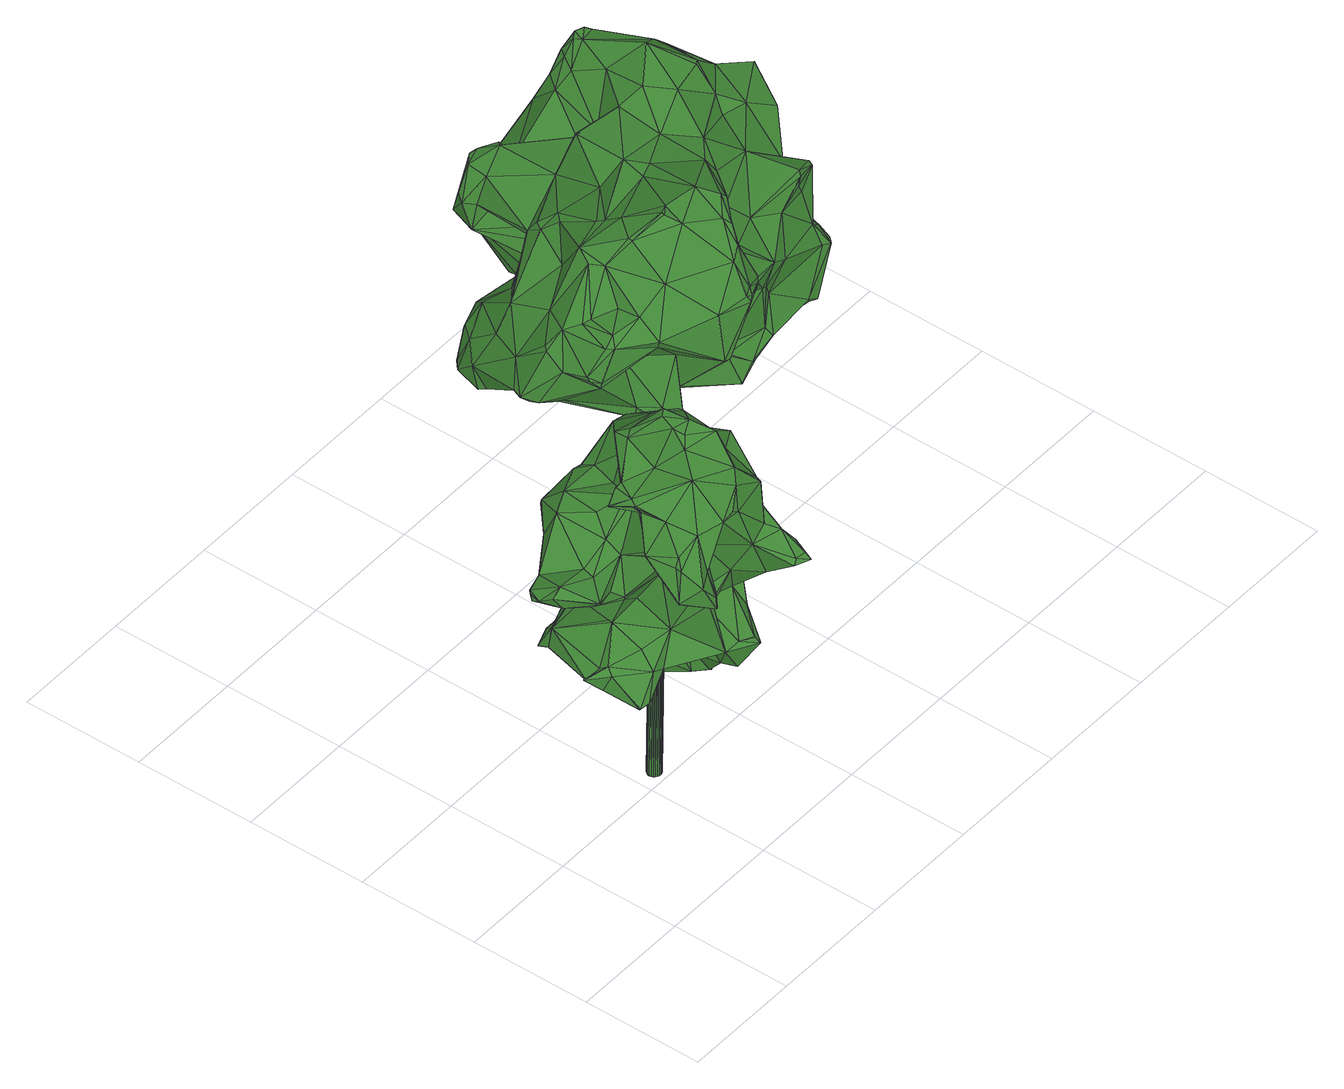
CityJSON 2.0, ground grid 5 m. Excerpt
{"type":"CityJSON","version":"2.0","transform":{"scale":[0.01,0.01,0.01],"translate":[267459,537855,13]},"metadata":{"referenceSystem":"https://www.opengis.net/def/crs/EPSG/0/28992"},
"CityObjects":{
"tree1":{"type":"SolitaryVegetationObject","attributes":{"gtid":169,"crown_width_m":8.45,"crown_median_z":24.24,"crown_r50_m":0.403,"crown_porosity":0.889,"trunk_H_m":10.77,"trunk_DBH_m":0.552,"trunk_radius_m":0.276,"trunk_base_height_m":13.47,"original_gtid":"169"},"geometry":[{"type":"Solid","lod":"3","boundaries":[[[[0,1,2]],[[3,4,5]],[[6,7,8]],[[9,10,11]],[[9,11,12]],[[13,14,15]],[[16,17,18]],[[19,20,21]],[[22,23,24]],[[25,26,27]],[[28,29,16]],[[30,31,32]],[[33,34,35]],[[36,3,37]],[[38,39,40]],[[41,42,43]],[[37,44,45]],[[46,37,45]],[[47,48,49]],[[42,50,43]],[[15,51,52]],[[53,54,55]],[[56,39,57]],[[58,30,59]],[[36,60,3]],[[61,34,62]],[[63,64,65]],[[49,48,66]],[[67,68,19]],[[69,22,8]],[[70,71,72]],[[73,74,75]],[[3,60,4]],[[20,19,76]],[[77,78,66]],[[79,29,80]],[[75,74,81]],[[82,83,84]],[[85,86,75]],[[87,88,89]],[[90,35,91]],[[33,35,90]],[[92,93,94]],[[24,23,38]],[[95,7,94]],[[80,96,79]],[[97,96,80]],[[40,39,98]],[[40,98,13]],[[2,1,99]],[[64,100,65]],[[101,10,102]],[[103,10,101]],[[104,105,106]],[[19,21,107]],[[108,32,31]],[[4,60,109]],[[81,110,111]],[[6,22,24]],[[6,8,22]],[[8,7,95]],[[45,81,112]],[[107,21,113]],[[114,32,115]],[[98,39,116]],[[117,118,46]],[[106,111,110]],[[34,61,35]],[[114,119,120]],[[114,115,119]],[[121,122,9]],[[17,29,122]],[[91,35,94]],[[123,124,125]],[[82,126,127]],[[128,129,130]],[[113,130,129]],[[131,29,132]],[[122,29,131]],[[133,134,135]],[[84,102,125]],[[84,101,102]],[[136,137,138]],[[123,10,131]],[[122,131,10]],[[139,90,91]],[[119,107,113]],[[140,141,142]],[[50,143,144]],[[144,145,50]],[[135,134,138]],[[146,147,148]],[[59,30,149]],[[5,97,80]],[[142,104,150]],[[151,152,153]],[[154,155,156]],[[109,97,4]],[[12,157,158]],[[159,158,157]],[[158,18,121]],[[158,121,12]],[[157,12,103]],[[160,161,162]],[[69,8,163]],[[8,95,163]],[[164,165,166]],[[167,162,161]],[[114,168,92]],[[88,83,89]],[[41,27,42]],[[125,10,123]],[[0,169,1]],[[56,57,170]],[[52,139,151]],[[114,35,171]],[[172,173,84]],[[174,84,173]],[[166,175,176]],[[171,32,114]],[[130,76,177]],[[170,36,56]],[[170,60,36]],[[113,129,178]],[[132,29,79]],[[143,64,144]],[[65,179,63]],[[180,160,62]],[[181,87,89]],[[61,62,160]],[[40,24,38]],[[171,149,30]],[[182,183,159]],[[22,184,170]],[[170,185,22]],[[13,186,40]],[[43,145,187]],[[145,43,50]],[[172,84,125]],[[33,90,51]],[[4,97,5]],[[107,119,67]],[[67,119,68]],[[97,109,188]],[[116,118,98]],[[46,118,116]],[[15,156,51]],[[168,114,120]],[[189,16,190]],[[190,16,18]],[[120,93,92]],[[168,120,92]],[[39,191,116]],[[25,192,167]],[[19,107,67]],[[19,68,76]],[[190,183,189]],[[184,188,109]],[[78,182,193]],[[78,193,66]],[[133,142,134]],[[194,87,195]],[[181,195,87]],[[177,196,128]],[[151,186,52]],[[197,182,159]],[[158,159,190]],[[158,190,18]],[[198,112,81]],[[99,199,2]],[[167,199,99]],[[200,14,201]],[[105,73,86]],[[164,198,202]],[[165,202,198]],[[165,164,202]],[[97,188,96]],[[50,26,143]],[[42,26,50]],[[166,203,164]],[[57,39,23]],[[204,205,59]],[[149,204,59]],[[151,139,152]],[[77,53,206]],[[1,175,99]],[[207,175,1]],[[69,188,184]],[[22,69,184]],[[38,23,39]],[[99,208,167]],[[30,32,171]],[[159,157,197]],[[199,161,2]],[[102,10,125]],[[146,209,101]],[[210,72,211]],[[177,96,196]],[[180,62,212]],[[123,131,132]],[[213,83,214]],[[215,216,217]],[[127,58,218]],[[92,94,35]],[[142,219,104]],[[173,220,221]],[[221,68,119]],[[173,172,220]],[[219,73,105]],[[85,105,86]],[[124,172,222]],[[77,66,53]],[[223,224,179]],[[20,113,21]],[[41,224,223]],[[136,225,137]],[[165,137,225]],[[165,225,136]],[[56,191,39]],[[178,119,113]],[[178,120,119]],[[26,42,27]],[[20,76,130]],[[144,64,145]],[[63,179,187]],[[37,226,36]],[[201,14,98]],[[227,228,44]],[[226,191,56]],[[226,37,191]],[[66,229,49]],[[114,92,35]],[[194,229,230]],[[193,230,229]],[[155,33,156]],[[231,211,72]],[[211,231,232]],[[43,224,41]],[[85,111,106]],[[105,85,106]],[[75,86,73]],[[216,233,217]],[[217,233,47]],[[234,164,169]],[[64,143,100]],[[25,208,26]],[[170,184,60]],[[60,184,109]],[[90,139,52]],[[154,212,155]],[[90,52,51]],[[219,133,73]],[[219,142,133]],[[73,133,235]],[[236,237,53]],[[82,70,83]],[[238,141,140]],[[73,235,74]],[[152,239,7]],[[139,239,152]],[[183,190,159]],[[83,240,89]],[[108,31,126]],[[173,221,174]],[[91,94,7]],[[140,206,238]],[[61,171,35]],[[25,167,208]],[[40,152,24]],[[40,153,152]],[[96,241,79]],[[88,84,83]],[[183,78,150]],[[182,78,183]],[[183,150,189]],[[150,78,142]],[[56,36,226]],[[200,161,14]],[[2,161,200]],[[194,88,87]],[[88,194,230]],[[224,43,187]],[[59,218,58]],[[22,185,23]],[[52,13,15]],[[16,29,17]],[[195,229,194]],[[37,46,191]],[[81,111,75]],[[127,218,242]],[[64,63,145]],[[91,239,139]],[[211,232,243]],[[166,136,244]],[[141,244,136]],[[136,142,141]],[[217,89,240]],[[33,51,156]],[[76,241,177]],[[153,40,186]],[[212,154,180]],[[192,245,246]],[[234,169,118]],[[81,45,110]],[[98,14,13]],[[84,88,230]],[[84,174,82]],[[137,198,81]],[[208,99,247]],[[208,247,26]],[[137,165,198]],[[34,33,212]],[[155,212,33]],[[84,146,101]],[[49,195,248]],[[224,187,179]],[[193,229,66]],[[198,117,112]],[[45,112,117]],[[110,45,44]],[[160,156,161]],[[15,161,156]],[[249,213,179]],[[223,179,213]],[[15,14,161]],[[250,251,29]],[[228,5,251]],[[250,228,251]],[[29,251,80]],[[217,213,215]],[[55,213,249]],[[55,249,179]],[[83,213,240]],[[176,175,169]],[[119,115,221]],[[100,252,65]],[[65,252,166]],[[163,93,129]],[[166,252,175]],[[100,175,252]],[[125,124,222]],[[166,165,136]],[[118,0,201]],[[118,201,98]],[[110,228,28]],[[178,129,93]],[[70,72,83]],[[197,157,209]],[[209,148,253]],[[6,24,152]],[[26,247,143]],[[175,247,99]],[[75,111,85]],[[187,145,63]],[[247,100,143]],[[65,166,244]],[[247,175,100]],[[105,104,219]],[[106,110,28]],[[28,104,106]],[[57,23,185]],[[57,185,170]],[[74,135,81]],[[91,7,239]],[[138,81,135]],[[138,142,136]],[[138,137,81]],[[76,254,241]],[[32,108,115]],[[240,213,217]],[[31,58,126]],[[31,30,58]],[[162,192,255]],[[162,255,160]],[[46,45,117]],[[27,192,25]],[[113,20,130]],[[78,206,142]],[[77,206,78]],[[58,127,126]],[[124,123,220]],[[133,135,235]],[[135,74,235]],[[65,244,55]],[[132,241,254]],[[132,254,123]],[[49,229,195]],[[138,134,142]],[[47,248,217]],[[217,248,89]],[[52,186,13]],[[153,186,151]],[[188,128,196]],[[237,206,53]],[[89,248,181]],[[79,241,132]],[[192,210,256]],[[72,71,231]],[[65,55,179]],[[55,244,53]],[[195,181,248]],[[48,47,233]],[[207,169,175]],[[84,230,146]],[[178,93,120]],[[116,191,46]],[[130,177,128]],[[220,123,254]],[[220,254,68]],[[76,68,254]],[[122,10,9]],[[188,196,96]],[[142,206,140]],[[172,125,222]],[[210,246,72]],[[192,246,210]],[[227,5,228]],[[110,44,228]],[[66,48,54]],[[66,54,53]],[[253,193,182]],[[124,220,172]],[[176,164,203]],[[1,169,207]],[[215,213,55]],[[5,80,251]],[[149,257,204]],[[214,72,223]],[[214,83,72]],[[27,245,192]],[[122,121,17]],[[18,17,121]],[[103,11,10]],[[103,12,11]],[[174,258,82]],[[259,231,71]],[[259,71,210]],[[6,152,7]],[[148,147,253]],[[126,258,108]],[[127,70,82]],[[127,242,70]],[[221,220,68]],[[260,101,209]],[[260,209,157]],[[61,160,205]],[[2,201,0]],[[96,177,241]],[[72,246,223]],[[49,248,47]],[[199,167,161]],[[200,201,2]],[[192,256,205]],[[167,192,162]],[[213,214,223]],[[245,27,41]],[[245,41,246]],[[253,147,230]],[[246,41,223]],[[233,54,48]],[[233,216,54]],[[55,54,215]],[[216,215,54]],[[128,188,129]],[[69,129,188]],[[231,259,232]],[[232,259,243]],[[210,211,259]],[[237,238,206]],[[146,148,209]],[[182,197,209]],[[230,193,253]],[[189,261,16]],[[28,261,104]],[[150,261,189]],[[104,261,150]],[[253,182,209]],[[16,261,28]],[[211,262,259]],[[126,82,258]],[[3,263,37]],[[108,258,264]],[[221,264,258]],[[221,258,174]],[[115,264,221]],[[108,264,115]],[[160,180,154]],[[160,154,156]],[[256,210,205]],[[44,263,227]],[[44,37,263]],[[227,263,5]],[[5,263,3]],[[163,129,69]],[[160,255,205]],[[205,255,192]],[[101,260,103]],[[157,103,260]],[[250,29,28]],[[149,171,257]],[[250,28,228]],[[61,257,171]],[[205,204,257]],[[176,203,166]],[[257,61,205]],[[230,147,146]],[[71,70,242]],[[71,242,210]],[[205,218,59]],[[210,218,205]],[[242,218,210]],[[259,262,265]],[[259,265,243]],[[243,265,211]],[[262,211,265]],[[34,212,62]],[[121,9,12]],[[94,93,163]],[[95,94,163]],[[237,236,266]],[[238,266,141]],[[141,266,244]],[[234,198,164]],[[234,117,198]],[[53,266,236]],[[244,266,53]],[[234,118,117]],[[237,266,238]],[[164,176,169]],[[118,169,0]],[[267,268,269]],[[267,269,270]],[[270,269,271]],[[270,271,272]],[[269,268,273]],[[269,273,271]],[[271,273,274]],[[271,274,272]],[[273,268,275]],[[273,275,274]],[[274,275,276]],[[274,276,272]],[[275,268,277]],[[275,277,276]],[[276,277,278]],[[276,278,272]],[[277,268,279]],[[277,279,278]],[[278,279,280]],[[278,280,272]],[[279,268,281]],[[279,281,280]],[[280,281,282]],[[280,282,272]],[[281,268,283]],[[281,283,282]],[[282,283,284]],[[282,284,272]],[[283,268,285]],[[283,285,284]],[[284,285,286]],[[284,286,272]],[[285,268,287]],[[285,287,286]],[[286,287,288]],[[286,288,272]],[[287,268,289]],[[287,289,288]],[[288,289,290]],[[288,290,272]],[[289,268,291]],[[289,291,290]],[[290,291,292]],[[290,292,272]],[[291,268,293]],[[291,293,292]],[[292,293,294]],[[292,294,272]],[[293,268,295]],[[293,295,294]],[[294,295,296]],[[294,296,272]],[[295,268,297]],[[295,297,296]],[[296,297,298]],[[296,298,272]],[[297,268,299]],[[297,299,298]],[[298,299,300]],[[298,300,272]],[[299,268,301]],[[299,301,300]],[[300,301,302]],[[300,302,272]],[[301,268,303]],[[301,303,302]],[[302,303,304]],[[302,304,272]],[[303,268,305]],[[303,305,304]],[[304,305,306]],[[304,306,272]],[[305,268,307]],[[305,307,306]],[[306,307,308]],[[306,308,272]],[[307,268,309]],[[307,309,308]],[[308,309,310]],[[308,310,272]],[[309,268,311]],[[309,311,310]],[[310,311,312]],[[310,312,272]],[[311,268,313]],[[311,313,312]],[[312,313,314]],[[312,314,272]],[[313,268,315]],[[313,315,314]],[[314,315,316]],[[314,316,272]],[[315,268,267]],[[315,267,316]],[[316,267,270]],[[316,270,272]]]]}]},
"tree2":{"type":"SolitaryVegetationObject","attributes":{"gtid":226,"crown_width_m":13.45,"crown_median_z":23.15,"crown_r50_m":0.434,"crown_porosity":0.881,"trunk_H_m":9.78,"trunk_DBH_m":0.861,"trunk_radius_m":0.43,"trunk_base_height_m":13.37,"original_gtid":"226"},"geometry":[{"type":"Solid","lod":"3","boundaries":[[[[317,318,319]],[[320,321,322]],[[323,324,325]],[[326,327,328]],[[329,330,331]],[[332,333,334]],[[335,336,337]],[[338,339,340]],[[341,342,343]],[[344,345,346]],[[347,348,349]],[[331,350,329]],[[351,352,353]],[[319,318,354]],[[337,336,355]],[[356,357,358]],[[359,360,361]],[[362,363,364]],[[333,364,363]],[[365,344,366]],[[367,336,335]],[[368,369,370]],[[371,372,373]],[[359,355,374]],[[367,374,355]],[[375,376,334]],[[377,378,379]],[[326,328,380]],[[381,382,383]],[[371,384,372]],[[385,386,387]],[[388,389,390]],[[373,391,380]],[[392,393,394]],[[388,395,396]],[[397,335,337]],[[359,374,398]],[[399,400,401]],[[402,403,404]],[[405,406,407]],[[376,353,408]],[[409,410,411]],[[412,413,414]],[[363,415,416]],[[394,417,418]],[[419,389,420]],[[421,422,423]],[[393,424,425]],[[405,407,426]],[[427,405,426]],[[351,428,347]],[[429,430,431]],[[432,433,434]],[[370,434,433]],[[435,436,382]],[[367,355,336]],[[437,438,339]],[[439,440,343]],[[364,333,441]],[[442,443,321]],[[444,425,445]],[[353,352,446]],[[447,446,352]],[[434,332,408]],[[390,395,388]],[[448,449,398]],[[450,451,340]],[[388,396,389]],[[428,376,375]],[[452,453,454]],[[455,456,454]],[[400,443,442]],[[457,396,437]],[[428,416,347]],[[458,459,460]],[[461,459,458]],[[355,462,337]],[[463,352,464]],[[465,404,466]],[[448,467,449]],[[468,469,470]],[[471,472,360]],[[360,473,471]],[[474,475,426]],[[330,475,474]],[[468,470,476]],[[469,477,478]],[[402,479,480]],[[481,482,483]],[[362,364,484]],[[432,434,408]],[[485,486,487]],[[488,489,490]],[[323,491,460]],[[492,460,491]],[[423,422,493]],[[494,495,496]],[[493,497,423]],[[498,382,381]],[[421,423,497]],[[499,396,395]],[[330,474,500]],[[501,329,477]],[[344,371,328]],[[502,319,354]],[[503,390,504]],[[505,483,494]],[[506,507,377]],[[490,508,481]],[[481,508,482]],[[478,477,329]],[[390,503,395]],[[353,509,351]],[[496,317,319]],[[370,369,510]],[[511,512,513]],[[424,320,445]],[[424,467,320]],[[338,457,339]],[[514,500,515]],[[472,349,348]],[[472,471,349]],[[516,517,518]],[[473,349,471]],[[495,317,496]],[[519,422,421]],[[499,520,437]],[[431,521,522]],[[513,522,521]],[[382,485,435]],[[487,435,485]],[[523,524,356]],[[515,500,465]],[[474,404,500]],[[404,465,500]],[[319,502,496]],[[499,437,396]],[[442,467,448]],[[444,445,320]],[[525,373,436]],[[440,341,343]],[[526,392,394]],[[527,528,529]],[[356,530,531]],[[347,464,351]],[[375,416,428]],[[323,460,324]],[[476,470,331]],[[334,333,416]],[[334,376,332]],[[408,332,376]],[[441,333,332]],[[332,434,441]],[[532,533,534]],[[344,535,422]],[[536,535,344]],[[410,510,369]],[[346,366,344]],[[339,457,437]],[[435,393,392]],[[537,538,356]],[[531,537,356]],[[424,445,425]],[[418,378,539]],[[419,494,533]],[[419,533,390]],[[540,518,541]],[[449,357,524]],[[356,524,357]],[[446,433,432]],[[428,353,376]],[[410,369,368]],[[542,367,543]],[[394,418,539]],[[544,400,442]],[[542,400,544]],[[328,327,545]],[[427,546,547]],[[447,352,463]],[[338,458,492]],[[548,458,338]],[[383,382,549]],[[518,540,465]],[[380,328,373]],[[424,393,435]],[[550,551,552]],[[514,552,331]],[[506,553,342]],[[321,554,322]],[[330,500,514]],[[534,536,532]],[[318,412,354]],[[539,507,555]],[[477,452,501]],[[397,484,522]],[[556,552,551]],[[329,350,478]],[[514,550,552]],[[355,360,462]],[[354,412,502]],[[476,552,556]],[[331,552,476]],[[398,557,473]],[[398,524,557]],[[409,407,406]],[[324,460,459]],[[488,523,489]],[[514,331,330]],[[529,403,402]],[[393,425,394]],[[394,539,526]],[[478,470,469]],[[558,559,357]],[[525,555,560]],[[365,366,520]],[[408,353,432]],[[523,538,489]],[[496,502,494]],[[513,512,561]],[[397,399,335]],[[394,425,417]],[[501,330,329]],[[444,320,322]],[[373,560,391]],[[562,517,516]],[[493,537,497]],[[497,537,531]],[[344,519,371]],[[451,563,518]],[[451,548,340]],[[417,425,564]],[[327,565,345]],[[456,566,567]],[[568,511,521]],[[511,568,468]],[[569,443,400]],[[560,570,391]],[[342,341,570]],[[342,570,560]],[[489,538,537]],[[467,321,320]],[[570,326,391]],[[495,494,419]],[[502,571,505]],[[432,353,446]],[[409,567,410]],[[406,567,409]],[[420,491,495]],[[530,381,572]],[[419,390,389]],[[371,519,384]],[[488,573,523]],[[481,505,571]],[[481,571,490]],[[440,574,575]],[[326,366,346]],[[429,431,576]],[[507,539,378]],[[560,373,525]],[[577,578,579]],[[516,518,562]],[[580,506,377]],[[556,580,377]],[[581,349,573]],[[527,529,582]],[[379,468,476]],[[440,438,570]],[[556,377,476]],[[520,438,437]],[[502,505,494]],[[583,584,528]],[[585,580,551]],[[542,401,400]],[[537,508,489]],[[489,508,490]],[[582,480,586]],[[493,508,537]],[[524,523,557]],[[468,568,469]],[[585,506,580]],[[446,587,433]],[[588,451,450]],[[582,586,527]],[[455,566,456]],[[501,475,330]],[[483,482,589]],[[342,590,507]],[[347,349,464]],[[464,349,591]],[[443,564,554]],[[467,442,321]],[[554,321,443]],[[592,593,362]],[[594,587,463]],[[594,368,587]],[[427,456,405]],[[322,595,444]],[[425,444,595]],[[395,503,387]],[[469,452,477]],[[595,322,554]],[[581,573,490]],[[556,551,580]],[[402,596,479]],[[438,450,340]],[[449,524,398]],[[588,553,597]],[[378,512,511]],[[384,519,383]],[[384,383,549]],[[383,519,421]],[[347,360,348]],[[411,586,409]],[[598,586,411]],[[596,402,404]],[[399,543,335]],[[522,513,569]],[[599,600,601]],[[521,431,602]],[[351,509,428]],[[373,328,371]],[[508,493,603]],[[398,473,359]],[[374,544,398]],[[448,398,544]],[[533,494,483]],[[558,357,467]],[[338,492,457]],[[492,420,457]],[[420,389,457]],[[528,584,325]],[[323,325,584]],[[604,579,578]],[[604,349,581]],[[604,581,579]],[[575,438,440]],[[438,340,339]],[[454,605,455]],[[399,569,400]],[[533,504,390]],[[486,559,558]],[[498,485,382]],[[595,554,564]],[[425,595,564]],[[365,386,344]],[[484,364,429]],[[381,530,498]],[[358,498,530]],[[511,513,521]],[[430,602,431]],[[484,429,576]],[[562,466,403]],[[344,385,536]],[[344,386,385]],[[344,422,519]],[[520,366,438]],[[490,573,488]],[[341,440,570]],[[325,403,529]],[[601,606,318]],[[601,318,583]],[[548,451,517]],[[372,436,373]],[[518,517,451]],[[506,342,507]],[[391,326,380]],[[379,476,377]],[[484,607,362]],[[553,506,585]],[[379,378,511]],[[413,464,604]],[[596,404,474]],[[532,504,533]],[[378,418,512]],[[539,555,526]],[[608,609,577]],[[523,356,538]],[[560,555,590]],[[560,590,342]],[[481,483,505]],[[598,600,599]],[[411,600,598]],[[427,426,546]],[[370,433,587]],[[370,587,368]],[[454,453,364]],[[535,603,493]],[[576,522,484]],[[492,491,420]],[[527,598,528]],[[583,528,598]],[[598,599,583]],[[583,599,601]],[[480,582,529]],[[480,529,402]],[[360,355,361]],[[340,548,338]],[[518,465,466]],[[562,518,466]],[[528,325,529]],[[592,462,610]],[[367,335,543]],[[522,569,399]],[[448,544,442]],[[604,578,609]],[[412,414,611]],[[367,542,374]],[[544,374,542]],[[359,361,355]],[[594,463,612]],[[454,613,452]],[[456,613,454]],[[399,397,522]],[[452,613,501]],[[349,604,591]],[[464,591,604]],[[431,522,576]],[[581,490,571]],[[515,540,541]],[[579,581,571]],[[550,563,614]],[[451,614,563]],[[561,443,569]],[[561,569,513]],[[379,511,468]],[[426,407,596]],[[426,596,474]],[[421,497,572]],[[583,318,584]],[[317,584,318]],[[323,584,495]],[[317,495,584]],[[412,318,606]],[[457,389,396]],[[407,409,596]],[[533,483,589]],[[424,435,487]],[[348,360,472]],[[527,586,598]],[[465,540,515]],[[350,470,478]],[[412,611,502]],[[502,611,571]],[[571,611,579]],[[495,419,420]],[[501,615,475]],[[410,600,411]],[[368,600,410]],[[377,507,378]],[[461,562,459]],[[324,459,562]],[[443,561,564]],[[409,586,479]],[[585,597,553]],[[577,609,578]],[[487,467,424]],[[351,464,352]],[[600,368,594]],[[601,594,606]],[[600,594,601]],[[561,512,417]],[[418,417,512]],[[493,422,535]],[[334,416,375]],[[534,535,536]],[[327,345,545]],[[609,413,604]],[[364,453,429]],[[395,387,499]],[[328,545,344]],[[503,536,387]],[[356,358,530]],[[514,541,550]],[[515,541,514]],[[525,392,555]],[[526,555,392]],[[608,577,579]],[[416,333,363]],[[452,430,453]],[[429,453,430]],[[492,458,460]],[[565,346,345]],[[498,559,486]],[[484,397,607]],[[337,607,397]],[[473,573,349]],[[564,561,417]],[[462,607,337]],[[499,387,520]],[[597,585,614]],[[342,553,588]],[[342,588,343]],[[439,343,588]],[[531,572,497]],[[530,572,531]],[[589,616,534]],[[534,533,589]],[[383,421,572]],[[440,439,574]],[[383,572,381]],[[363,362,593]],[[579,611,608]],[[480,479,586]],[[593,462,415]],[[593,415,363]],[[485,498,486]],[[473,557,573]],[[404,403,466]],[[523,573,557]],[[588,597,451]],[[406,405,567]],[[566,510,567]],[[410,567,510]],[[545,345,344]],[[456,567,405]],[[456,547,613]],[[427,547,456]],[[594,612,606]],[[617,613,547]],[[617,547,546]],[[409,479,596]],[[558,467,486]],[[487,486,467]],[[568,602,452]],[[331,470,350]],[[428,509,353]],[[611,414,608]],[[359,473,360]],[[413,618,464]],[[612,463,618]],[[612,618,606]],[[413,412,618]],[[606,618,412]],[[609,414,413]],[[608,414,609]],[[588,450,439]],[[575,450,438]],[[450,575,574]],[[450,574,439]],[[568,521,602]],[[566,455,605]],[[364,441,605]],[[568,452,469]],[[520,387,365]],[[518,563,541]],[[542,543,401]],[[543,399,401]],[[495,491,323]],[[461,517,562]],[[426,475,546]],[[615,546,475]],[[482,603,589]],[[616,603,534]],[[589,603,616]],[[535,534,603]],[[508,603,482]],[[325,324,403]],[[403,324,562]],[[358,559,498]],[[357,559,358]],[[618,463,464]],[[592,362,607]],[[592,607,462]],[[619,436,435]],[[525,436,619]],[[525,619,435]],[[570,438,366]],[[510,566,605]],[[510,605,370]],[[346,565,326]],[[327,326,565]],[[517,458,548]],[[503,504,536]],[[536,504,532]],[[365,387,386]],[[385,387,536]],[[541,563,550]],[[585,551,614]],[[550,614,551]],[[597,614,451]],[[416,415,347]],[[517,461,458]],[[570,366,326]],[[592,610,593]],[[462,593,610]],[[467,357,449]],[[555,507,590]],[[347,415,360]],[[462,360,415]],[[587,446,447]],[[587,447,463]],[[384,436,372]],[[384,549,436]],[[382,436,549]],[[430,452,602]],[[364,605,454]],[[434,605,441]],[[370,605,434]],[[613,617,501]],[[501,617,615]],[[546,615,617]],[[435,620,525]],[[392,525,620]],[[392,620,435]],[[621,622,623]],[[621,623,624]],[[624,623,625]],[[624,625,626]],[[623,622,627]],[[623,627,625]],[[625,627,628]],[[625,628,626]],[[627,622,629]],[[627,629,628]],[[628,629,630]],[[628,630,626]],[[629,622,631]],[[629,631,630]],[[630,631,632]],[[630,632,626]],[[631,622,633]],[[631,633,632]],[[632,633,634]],[[632,634,626]],[[633,622,635]],[[633,635,634]],[[634,635,636]],[[634,636,626]],[[635,622,637]],[[635,637,636]],[[636,637,638]],[[636,638,626]],[[637,622,639]],[[637,639,638]],[[638,639,640]],[[638,640,626]],[[639,622,641]],[[639,641,640]],[[640,641,642]],[[640,642,626]],[[641,622,643]],[[641,643,642]],[[642,643,644]],[[642,644,626]],[[643,622,645]],[[643,645,644]],[[644,645,646]],[[644,646,626]],[[645,622,647]],[[645,647,646]],[[646,647,648]],[[646,648,626]],[[647,622,649]],[[647,649,648]],[[648,649,650]],[[648,650,626]],[[649,622,651]],[[649,651,650]],[[650,651,652]],[[650,652,626]],[[651,622,653]],[[651,653,652]],[[652,653,654]],[[652,654,626]],[[653,622,655]],[[653,655,654]],[[654,655,656]],[[654,656,626]],[[655,622,657]],[[655,657,656]],[[656,657,658]],[[656,658,626]],[[657,622,659]],[[657,659,658]],[[658,659,660]],[[658,660,626]],[[659,622,661]],[[659,661,660]],[[660,661,662]],[[660,662,626]],[[661,622,663]],[[661,663,662]],[[662,663,664]],[[662,664,626]],[[663,622,665]],[[663,665,664]],[[664,665,666]],[[664,666,626]],[[665,622,667]],[[665,667,666]],[[666,667,668]],[[666,668,626]],[[667,622,669]],[[667,669,668]],[[668,669,670]],[[668,670,626]],[[669,622,621]],[[669,621,670]],[[670,621,624]],[[670,624,626]]]]}]}
},
"vertices":[
[520,862,1353],[390,902,1275],[385,798,1378],[976,655,1150],[990,626,1148],[895,603,970],[857,522,1499],[760,414,1614],[884,449,1506],[730,463,592],[697,295,700],[704,399,529],[734,413,495],[572,722,1572],[585,698,1472],[443,590,1495],[709,611,645],[745,559,634],[747,556,560],[844,57,1143],[855,134,1188],[838,79,1168],[886,504,1450],[835,642,1533],[836,621,1539],[280,585,1163],[143,625,1195],[207,497,1140],[696,630,837],[789,506,817],[391,181,1255],[451,173,1181],[469,224,1260],[414,518,1480],[400,489,1472],[606,401,1497],[959,682,1203],[861,800,1173],[834,643,1537],[769,824,1453],[720,669,1584],[206,495,1137],[97,618,1173],[128,598,1118],[715,702,1077],[635,810,1127],[736,839,1268],[149,523,802],[169,534,782],[209,485,733],[80,671,1144],[443,587,1498],[561,652,1587],[237,749,767],[171,535,785],[260,752,840],[805,743,1286],[783,698,1391],[432,153,1152],[338,247,1186],[984,654,1219],[446,392,1420],[397,489,1469],[174,690,1096],[154,714,1118],[287,678,1017],[220,524,735],[775,77,1151],[766,195,1062],[880,361,1338],[506,314,1058],[527,343,1079],[530,478,1067],[618,920,786],[518,957,838],[674,940,785],[819,245,1063],[331,682,805],[408,631,765],[890,462,936],[900,562,943],[621,915,948],[518,254,1047],[468,387,894],[551,207,827],[687,922,762],[684,925,760],[274,327,718],[383,353,785],[328,352,812],[573,541,1500],[633,455,1592],[664,250,1517],[809,255,1428],[705,288,1552],[797,403,1512],[853,532,1018],[945,578,1127],[683,815,1488],[355,808,1289],[179,748,1152],[618,282,684],[629,214,699],[701,398,527],[604,774,811],[644,853,767],[667,825,815],[792,82,1171],[470,185,1178],[986,598,1205],[709,719,946],[686,873,833],[619,838,1135],[823,172,1239],[579,239,1408],[559,316,1272],[744,850,1403],[621,840,1147],[565,863,1337],[708,211,1227],[654,233,1411],[751,494,586],[761,476,677],[773,287,847],[666,168,841],[676,150,815],[436,153,1151],[386,235,1177],[819,319,1238],[855,335,1305],[849,236,1156],[731,381,767],[837,380,886],[526,914,826],[524,911,831],[516,954,838],[454,747,873],[574,832,958],[532,881,848],[633,509,1663],[287,792,772],[286,800,793],[385,762,782],[106,731,1146],[100,725,1139],[86,704,1124],[612,344,762],[495,418,884],[633,384,750],[381,271,1295],[499,622,803],[633,555,1693],[712,497,1656],[666,575,1696],[333,560,1476],[326,549,1495],[411,588,1496],[661,449,517],[718,464,501],[588,528,525],[416,480,1437],[513,622,1367],[525,590,1370],[816,277,1430],[434,800,1190],[521,656,1062],[353,728,1010],[400,623,1237],[623,233,1430],[439,872,1257],[778,636,1302],[482,278,1392],[614,198,839],[634,388,912],[543,258,1034],[348,861,1164],[386,821,1173],[765,342,1070],[792,226,1257],[283,637,1019],[392,501,1469],[227,331,717],[533,536,649],[555,576,640],[857,526,1242],[814,605,1512],[586,660,1611],[164,613,1091],[875,500,1224],[604,601,639],[602,561,544],[780,803,1280],[395,552,1208],[409,549,761],[281,343,719],[226,334,715],[738,483,1153],[556,512,620],[615,836,1135],[439,698,1298],[552,710,1347],[563,802,1372],[470,769,1216],[377,803,1165],[384,299,1296],[363,419,1302],[323,715,790],[392,907,1253],[283,630,1177],[594,464,676],[440,362,1266],[438,566,1208],[325,545,1494],[345,551,921],[487,554,935],[227,514,809],[184,515,807],[233,480,832],[340,248,1183],[562,841,820],[749,334,927],[677,283,1085],[664,165,840],[349,499,1059],[203,529,1112],[631,709,965],[871,777,1213],[761,613,1107],[727,683,951],[245,467,736],[399,378,793],[569,447,1091],[572,508,1095],[151,525,805],[462,843,1250],[517,955,835],[240,798,743],[243,799,742],[261,798,756],[660,477,1631],[351,424,861],[830,359,967],[413,260,1181],[628,495,1268],[261,756,840],[309,531,1105],[349,498,1071],[181,747,1155],[223,457,804],[354,564,919],[848,572,964],[877,590,960],[368,791,1163],[538,509,850],[797,323,930],[380,425,1306],[405,410,1289],[406,302,1328],[521,255,1050],[596,403,1237],[638,450,668],[628,612,756],[405,416,1300],[861,661,1153],[518,311,1078],[520,494,1408],[241,800,745],[603,545,47],[575,545,47],[602,552,47],[602,531,1124],[601,538,1124],[575,531,1124],[599,559,47],[599,545,1124],[594,565,47],[594,551,1124],[589,569,47],[588,555,1124],[582,572,47],[582,558,1124],[575,573,47],[574,558,1124],[568,572,47],[567,557,1124],[561,569,47],[561,555,1124],[555,564,47],[555,550,1124],[551,558,47],[551,544,1124],[548,552,47],[548,538,1124],[547,545,47],[547,530,1124],[548,538,47],[548,523,1123],[551,531,47],[551,517,1123],[556,525,47],[556,511,1123],[562,521,47],[561,507,1123],[568,518,47],[568,504,1123],[575,517,47],[575,503,1123],[583,518,47],[582,504,1123],[589,521,47],[589,507,1123],[595,526,47],[595,512,1123],[599,532,47],[599,517,1123],[602,538,47],[602,524,1123],
[1762,1388,588],[1637,1401,627],[1748,1435,591],[2151,2189,1432],[2062,2190,1358],[2127,2189,1431],[1817,1134,661],[1784,1176,797],[1650,1284,684],[2460,1571,1192],[2386,1651,1213],[2578,1731,1132],[1510,1384,1422],[1513,1239,1297],[1653,1273,1465],[1254,1907,839],[1351,1929,931],[1305,1968,837],[1611,2197,1248],[1550,2191,1159],[1529,2161,1145],[2066,1214,866],[2317,1173,939],[2080,1151,1055],[2353,1261,1266],[2208,1429,1319],[2240,1211,1330],[2504,1729,939],[2290,1755,1080],[2349,1637,928],[1667,1939,819],[1688,2039,755],[1798,1963,769],[1627,1333,1490],[1443,1901,742],[1429,1869,752],[1389,1960,724],[1733,1498,657],[1612,2264,994],[2211,2038,975],[2139,2156,1118],[2240,2061,1016],[1735,2304,1010],[1634,2183,948],[1641,2262,984],[1535,1868,1157],[1448,1872,962],[1308,1766,1053],[2447,1468,940],[2403,1488,973],[1667,2234,1241],[1226,1526,783],[1126,1539,845],[1126,1607,859],[2614,1757,1103],[2597,1814,1164],[2601,1701,1307],[1750,2303,1028],[1312,1978,820],[1257,1967,700],[1993,1439,1428],[2008,1653,1417],[1855,1579,1429],[2546,1569,1228],[2515,1958,1104],[2477,1986,1252],[2530,1949,1104],[2584,1863,1146],[2541,1489,800],[2542,1488,805],[2420,1402,852],[2292,1175,699],[2261,1186,703],[2290,1249,702],[2526,1538,1244],[2316,1731,1503],[2301,1910,1512],[2219,1881,1572],[2367,1242,721],[2292,1172,702],[1608,2113,1241],[1844,2284,1018],[1737,2156,1274],[1805,2137,1190],[1755,2173,1265],[1530,1205,968],[1555,1223,777],[1598,1040,980],[1196,1336,1026],[1201,1326,1005],[1231,1299,992],[1232,1944,688],[1229,1303,967],[1142,1509,843],[1237,1476,807],[1645,1517,719],[1602,1603,880],[1733,1462,888],[1658,1917,912],[1411,2002,849],[2112,1976,1467],[2092,1797,1504],[2037,1262,733],[2009,1203,727],[2632,1888,836],[2614,1822,864],[2630,1886,832],[2235,2136,1478],[2155,2116,1497],[1278,1278,1132],[1256,1302,1136],[1396,2002,760],[1518,1799,1233],[1543,1734,1288],[1570,1764,1294],[1220,1842,661],[1227,1812,676],[1205,1857,775],[2361,1914,1449],[2491,1872,1272],[2362,1168,920],[2338,1231,991],[2238,1207,1304],[2358,1249,1247],[1250,1786,938],[2037,2242,1229],[2021,2132,1343],[2172,2164,1497],[2210,2152,1496],[1232,1811,675],[1340,1842,797],[2062,2261,1170],[2088,2257,1146],[2164,1232,1170],[1988,1125,1121],[1425,1553,1355],[1467,1663,1178],[1313,1596,1113],[1203,1529,1063],[1246,1487,1128],[2238,1171,738],[1978,1159,800],[1788,1175,800],[1874,1132,727],[1805,1204,811],[1558,2138,1009],[1427,1704,864],[1634,1827,863],[1728,1024,1178],[1628,1038,972],[2196,2176,1342],[1795,1560,1422],[1582,1487,1423],[1668,1361,1491],[1724,2103,739],[1699,2083,736],[1779,2115,813],[1414,1187,1120],[1400,1262,1206],[1798,1329,1504],[1511,1400,1424],[1630,1347,1492],[1424,1364,945],[1451,1203,773],[2099,1737,778],[2116,1710,792],[2063,1605,753],[1530,1868,1180],[2375,2030,1269],[2354,2045,1240],[2314,2022,1337],[2073,1929,850],[2115,1934,832],[2101,1813,784],[1905,1146,703],[1993,1135,764],[2393,1874,759],[2002,1470,670],[1868,1272,610],[1830,1446,603],[2429,1932,784],[2397,2038,1179],[2419,1219,877],[1591,1060,1194],[1434,1444,1323],[1866,1634,662],[2352,1290,723],[2323,1347,761],[1979,1614,705],[1997,1391,1398],[2083,1517,1425],[2269,1819,781],[1402,1966,734],[1107,1566,862],[1810,1662,1435],[2004,1835,1447],[1803,1867,1445],[1728,1103,1324],[1717,1035,1206],[1903,1140,1043],[1931,1134,1033],[1845,1088,1149],[2588,1789,921],[2416,1263,911],[1729,1702,1337],[1750,1915,1262],[2016,1989,855],[2001,2138,1029],[2444,1752,1379],[2296,1720,1506],[1416,1146,740],[1455,1238,645],[1465,1114,724],[2295,1972,992],[2391,1977,796],[2399,1452,837],[2187,1387,798],[2387,1567,838],[2401,1712,876],[2506,1500,790],[2360,1943,782],[2130,1968,855],[2157,1692,1500],[1752,1038,1185],[1762,1058,1208],[1723,2224,1236],[1696,2223,1248],[1824,2271,1079],[2560,1790,1114],[1302,1305,1167],[1292,1434,1155],[1961,1140,1017],[2569,1893,1145],[1784,1129,1353],[1814,1178,1403],[1792,1202,1428],[1964,1326,1296],[2101,2156,1432],[2317,1649,1387],[1855,1258,1469],[1824,2048,925],[2202,2048,1249],[2160,2100,1105],[2407,1584,1319],[1982,1915,1302],[1725,1128,910],[1862,1099,1159],[2074,2102,1414],[2269,1658,1069],[1190,1513,1053],[1180,1434,1005],[1569,1550,1384],[1952,1984,1254],[2377,1396,1175],[1934,1709,745],[2453,1884,909],[1930,1974,839],[2235,1213,1256],[2277,1232,1193],[1535,1829,1239],[1981,1615,979],[1828,1745,1014],[1904,1707,770],[1877,1252,1447],[1909,1922,864],[1416,1147,746],[1444,1273,630],[1673,1313,643],[1891,1258,1373],[1409,1286,757],[1259,1656,888],[2060,1290,1188],[2120,1561,877],[2299,1604,1325],[1684,1829,907],[1648,2091,1114],[1683,1903,993],[1448,1522,855],[2146,2151,1488],[1435,1209,1068],[1905,1221,1212],[1404,1291,709],[1423,1348,764],[1240,1496,788],[1490,1373,754],[1556,1580,1370],[2295,1713,832],[1743,1786,927],[1201,1660,934],[1611,1503,736],[1572,2127,1125],[1890,1472,824],[1756,1563,1041],[1717,1979,1003],[1878,1681,734],[1518,1571,870],[1408,1499,1320],[1860,1184,1233],[1395,1355,1199],[2203,1616,933],[1320,1418,1166],[1567,1610,873],[2428,1762,1377],[2372,1775,1418],[1918,1645,36],[1875,1645,37],[1917,1656,36],[1934,1637,1014],[1933,1648,1014],[1891,1638,1015],[1912,1666,36],[1929,1659,1015],[1906,1675,37],[1922,1668,1015],[1897,1682,37],[1913,1675,1015],[1886,1686,37],[1903,1679,1015],[1875,1688,37],[1892,1681,1015],[1864,1687,38],[1881,1679,1016],[1854,1682,38],[1870,1675,1016],[1845,1676,38],[1861,1668,1016],[1838,1667,38],[1854,1659,1016],[1834,1656,38],[1850,1649,1016],[1832,1645,38],[1848,1638,1016],[1833,1634,38],[1850,1627,1016],[1838,1624,37],[1854,1616,1016],[1844,1615,37],[1861,1607,1015],[1853,1608,37],[1870,1601,1015],[1864,1604,37],[1880,1596,1015],[1875,1602,37],[1891,1595,1015],[1886,1603,36],[1902,1596,1015],[1896,1608,36],[1913,1600,1014],[1905,1614,36],[1922,1607,1014],[1912,1623,36],[1929,1616,1014],[1916,1634,36],[1933,1626,1014]
]}
